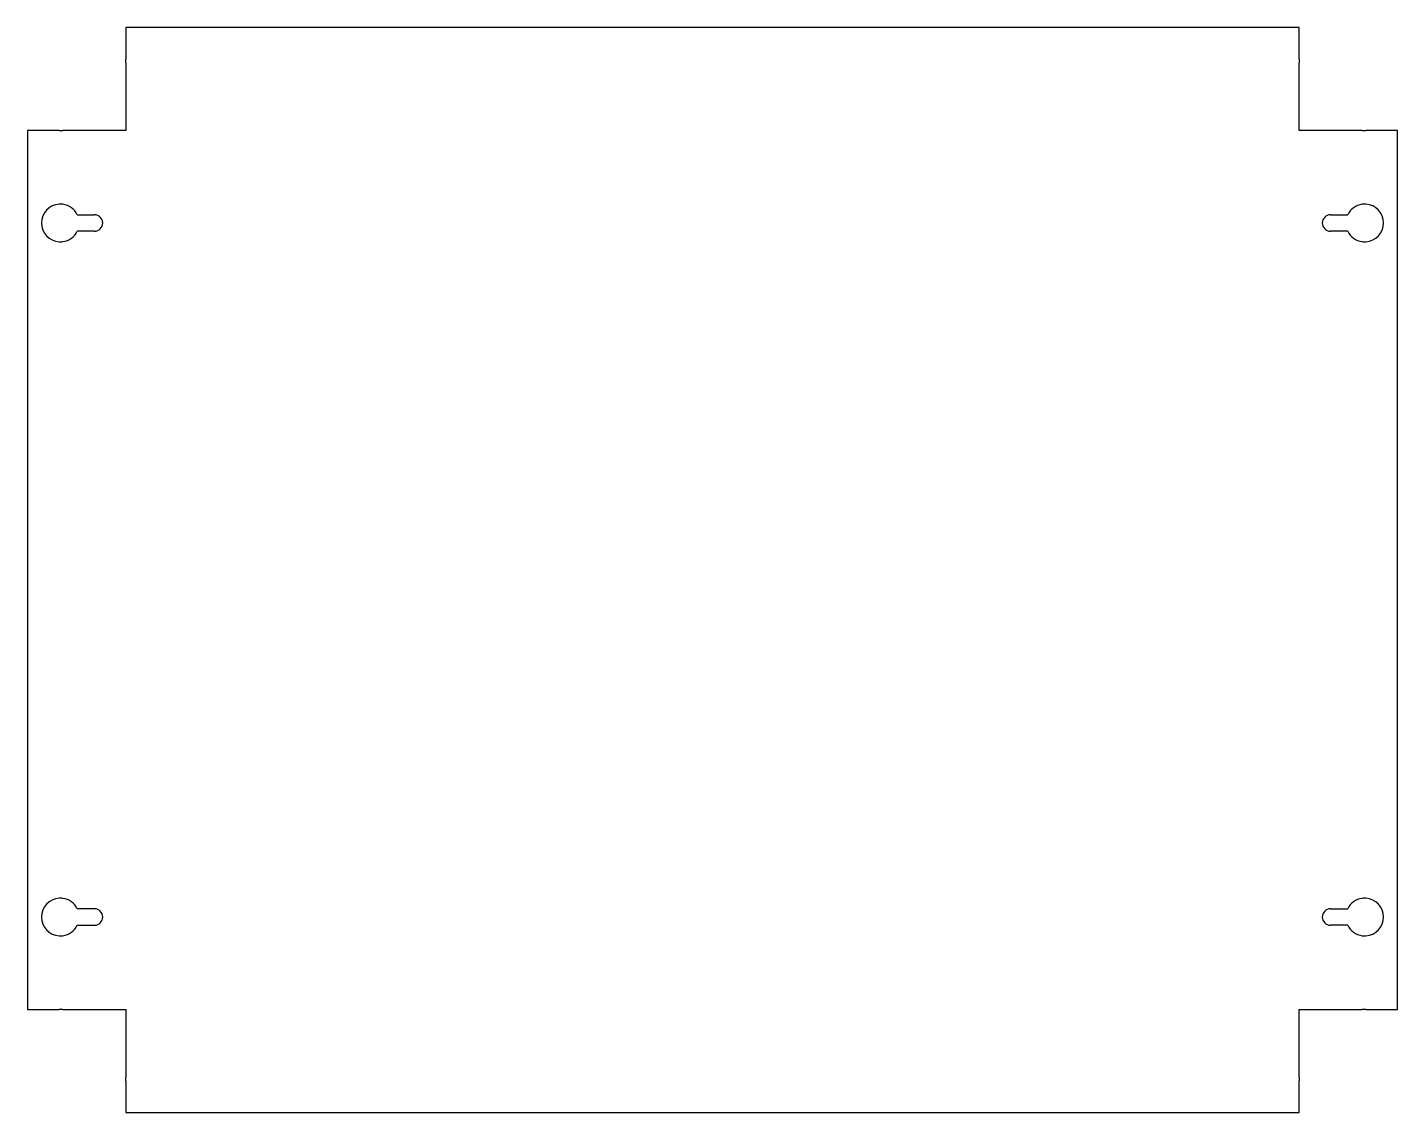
# Model space of a CAD drawing. Header units: millimetres. Extents: x -214 to 369, y -4 to 457.
import ezdxf

# ---------------------------------------------------------------- set-up
doc = ezdxf.new("R2010")
doc.units = ezdxf.units.MM
doc.layers.add('Default', color=7, linetype='Continuous')
doc.layers.add('TETO_375_X_500', color=7, linetype='Continuous')

# ---------------------------------------------------------------- blocks, each defined once
blk = doc.blocks.new('SE')
at = {"layer": 'TETO_375_X_500', "color": 7, "linetype": 'Continuous'}
for p, q in [((326.88, 457.09), (-171.62, 457.09)), ((-171.62, 457.09), (-171.62, 443.59)), ((326.88, 443.59), (326.88, 457.09)), ((-171.62, 442.03), (-171.62, 443.59)), ((326.88, 443.59), (326.88, 442.03)), ((-171.62, 442.03), (-171.62, 414.03)), ((326.88, 414.03), (326.88, 442.03)), ((-171.62, 414.03), (-171.62, 413.21)), ((326.88, 413.21), (326.88, 414.03)), ((-213.51, 413.21), (-213.51, 39.71)), ((-200.01, 413.21), (-213.51, 413.21)), ((-200.01, 413.21), (-198.44, 413.21)), ((-172.44, 413.21), (-198.44, 413.21)), ((-171.62, 413.21), (-172.44, 413.21)), ((327.69, 413.21), (326.88, 413.21)), ((353.69, 413.21), (327.69, 413.21)), ((353.69, 413.21), (355.26, 413.21)), ((368.76, 413.21), (355.26, 413.21)), ((368.76, 39.71), (368.76, 413.21)), ((-192.31, 377.46), (-185.01, 377.46)), ((340.26, 377.46), (347.57, 377.46)), ((-185.01, 370.46), (-192.31, 370.46)), ((347.57, 370.46), (340.26, 370.46)), ((-185.01, 82.46), (-192.31, 82.46)), ((340.26, 82.46), (347.57, 82.46)), ((-192.31, 75.46), (-185.01, 75.46)), ((347.57, 75.46), (340.26, 75.46)), ((-213.51, 39.71), (-200.01, 39.71)), ((-198.44, 39.71), (-200.01, 39.71)), ((-198.44, 39.71), (-172.44, 39.71)), ((-172.44, 39.71), (-171.62, 39.71)), ((-171.62, 39.71), (-171.62, 38.89)), ((-171.62, 38.89), (-171.62, 10.89)), ((326.88, 38.89), (326.88, 39.71)), ((326.88, 39.71), (327.69, 39.71)), ((326.88, 10.89), (326.88, 38.89)), ((327.69, 39.71), (353.69, 39.71)), ((355.26, 39.71), (353.69, 39.71)), ((355.26, 39.71), (368.76, 39.71)), ((-171.62, 9.33), (-171.62, 10.89)), ((-171.62, 9.33), (-171.62, -4.17)), ((326.88, 10.89), (326.88, 9.33)), ((326.88, -4.17), (326.88, 9.33)), ((-171.62, -4.17), (326.88, -4.17))]:
    blk.add_line(p, q, dxfattribs=at)
for centre, radius, start, end in [((-199.51, 373.96), 8, 93.58332, 266.41668), ((-199.51, 373.96), 8, 82.33628, 93.58332), ((-199.51, 373.96), 8, 25.94448, 82.33628), ((354.76, 373.96), 8, 97.66372, 154.05552), ((354.76, 373.96), 8, 86.41668, 97.66372), ((354.76, 373.96), 8, 273.58332, 86.41668), ((-185.01, 373.96), 3.5, 270, 90), ((340.26, 373.96), 3.5, 90, 270), ((-199.51, 373.96), 8, 277.66372, 334.05552), ((354.76, 373.96), 8, 205.94448, 262.33628), ((-199.51, 373.96), 8, 266.41668, 277.66372), ((354.76, 373.96), 8, 262.33628, 273.58332), ((-199.51, 78.96), 8, 93.58332, 266.41668), ((-199.51, 78.96), 8, 82.33628, 93.58332), ((-199.51, 78.96), 8, 25.94448, 82.33628), ((-185.01, 78.96), 3.5, 270, 90), ((340.26, 78.96), 3.5, 90, 270), ((354.76, 78.96), 8, 97.66372, 154.05552), ((354.76, 78.96), 8, 86.41668, 97.66372), ((354.76, 78.96), 8, 273.58332, 86.41668), ((-199.51, 78.96), 8, 266.41668, 277.66372), ((-199.51, 78.96), 8, 277.66372, 334.05552), ((354.76, 78.96), 8, 205.94448, 262.33628), ((354.76, 78.96), 8, 262.33628, 273.58332)]:
    blk.add_arc(centre, radius, start, end, dxfattribs=at)

msp = doc.modelspace()

# ---------------------------------------------------------------- block references
at = {"layer": 'Default'}
msp.add_blockref('SE', (0, 0), dxfattribs=at)

doc.saveas('drawing.dxf')
